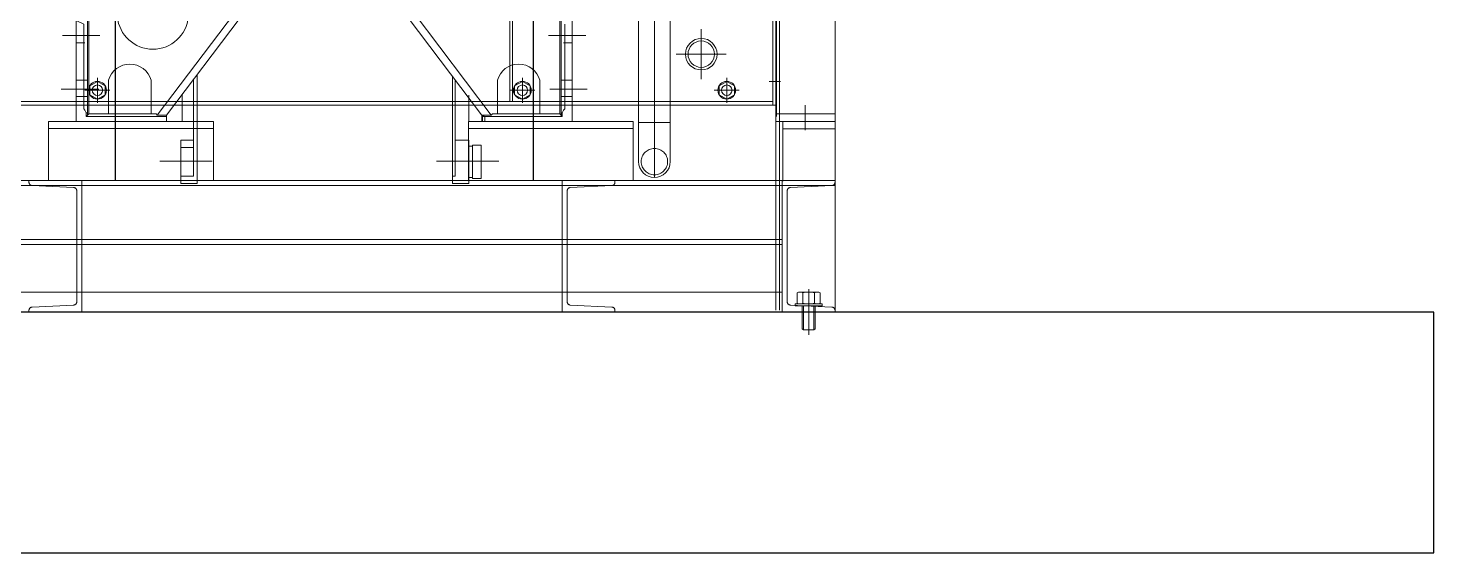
# Model space of a CAD drawing. Header units: metres. Extents: x 397906.3 to 397920.3, y 480840.8 to 480854.5.
# Drawn here: x 397917.403 to 397920.319, y 480840.833 to 480841.923 of the extents above; entities that cross this region are included whole.
import ezdxf

# ---------------------------------------------------------------- set-up
doc = ezdxf.new("R2010")
doc.units = ezdxf.units.M
doc.header["$MEASUREMENT"] = 0
for name, pattern in [('ACAD_ISO03W100', [30, 12, -18]), ('CENTER2', [1.125, 0.75, -0.125, 0.125, -0.125]), ('HIDDEN', [0.375, 0.25, -0.125])]:
    doc.linetypes.add(name, pattern=pattern)
for name, color, linetype, lineweight in [('00-BAUT', 213, 'Continuous', 0), ('02-ENGINE', 213, 'Continuous', 0), ('03-PIPA', 213, 'Continuous', 0), ('04-RADIATOR', 213, 'Continuous', 0), ('10-SKID-L', 213, 'Continuous', 0), ('10-SKID-P', 213, 'Continuous', 0), ('10-SKID-U', 213, 'Continuous', 0)]:
    doc.layers.add(name, color=color, linetype=linetype, lineweight=lineweight)

# ---------------------------------------------------------------- blocks, each defined once
blk = doc.blocks.new('WIP-Pump-F')
for p, q in [((-0.5114, 0.6881), (-0.5114, 0.2741)), ((0.5114, 0.6881), (0.5114, 0.2741))]:
    blk.add_line(p, q)
at = {"layer": '00-BAUT'}
for p, q in [((1.1645, 0.0006), (1.2068, 0.0006)), ((1.1855, 0.0074), (1.1855, -0.1043)), ((1.1575, -0.0011), (1.1575, -0.0269)), ((1.1645, -0.0285), (1.2068, -0.0285)), ((1.1694, -0.0333), (1.1694, -0.0891)), ((1.1715, -0.0011), (1.1715, -0.0269)), ((1.1726, -0.0333), (1.1726, -0.0923)), ((1.1984, -0.0333), (1.1984, -0.0923)), ((1.1995, -0.0011), (1.1995, -0.0269)), ((1.2016, -0.0333), (1.2016, -0.0891)), ((1.2134, -0.0011), (1.2134, -0.0269)), ((1.1726, -0.0923), (1.1694, -0.0891)), ((1.1984, -0.0923), (1.1726, -0.0923)), ((1.2016, -0.0891), (1.1984, -0.0923))]:
    blk.add_line(p, q, dxfattribs=at)
for points in [[(1.1575, -0.0011, -0.23095), (1.1715, -0.0011, -0.11547), (1.1995, -0.0011, -0.231384), (1.2134, -0.0011)], [(1.1575, -0.0269, 0.23095), (1.1715, -0.0269, 0.11547), (1.1995, -0.0269, 0.231384), (1.2134, -0.0269)]]:
    blk.add_lwpolyline(points, format="xyb", dxfattribs=at)
blk.add_lwpolyline([(1.1527, -0.0285), (1.1527, -0.0333), (1.2183, -0.0333), (1.2183, -0.0285)], close=True, dxfattribs=at)
at = {"layer": '02-ENGINE'}
for p, q in [((-0.5794, 0.434), (-0.5794, 0.6871)), ((-0.5764, 0.6871), (-0.5764, 0.437)), ((-0.22, 0.6835), (-0.4086, 0.434)), ((-0.2054, 0.6724), (-0.3857, 0.434)), ((0.2054, 0.6724), (0.3873, 0.4319)), ((0.22, 0.6835), (0.4086, 0.434)), ((0.5764, 0.6871), (0.5764, 0.437)), ((0.5794, 0.434), (0.5794, 0.6871)), ((0.5886, 0.4584), (0.5886, 0.6566)), ((0.6069, 0.6658), (0.6069, 0.4187)), ((-0.5825, 0.4401), (-0.5794, 0.4401)), ((-0.5764, 0.437), (-0.4117, 0.437)), ((-0.3857, 0.434), (-0.3857, 0.4187)), ((0.6069, 0.4187), (0.3538, 0.4187)), ((0.3857, 0.434), (0.3857, 0.4187)), ((0.3873, 0.434), (0.3873, 0.4187)), ((0.3934, 0.4309), (0.3873, 0.434)), ((0.3934, 0.4187), (0.3934, 0.4309)), ((0.5764, 0.437), (0.4117, 0.437)), ((0.5825, 0.4401), (0.5794, 0.4401))]:
    blk.add_line(p, q, dxfattribs=at)
for points in [[(-0.5886, 0.4584), (-0.5886, 0.6566), (-0.6069, 0.6658), (-0.6069, 0.4187), (-0.3903, 0.4187), (-0.6069, 0.4187)], [(-0.6404, 0.6292), (-0.5489, 0.6292)], [(0.6404, 0.6292), (0.5489, 0.6292)], [(-0.6069, 0.6109), (-0.5886, 0.6109)], [(-0.6069, 0.6109), (-0.5855, 0.6109)], [(0.6069, 0.6109), (0.5855, 0.6109)], [(0.6069, 0.6109), (0.5886, 0.6109)], [(-0.6069, 0.5194), (-0.5794, 0.5194)], [(-0.6069, 0.5194), (-0.5886, 0.5194)], [(0.6069, 0.5194), (0.5794, 0.5194)], [(0.6069, 0.5194), (0.5886, 0.5194)], [(-0.6435, 0.498), (-0.552, 0.498)], [(0.6435, 0.498), (0.552, 0.498)], [(-0.6069, 0.4797), (-0.5794, 0.4797)], [(-0.6069, 0.4797), (-0.5886, 0.4797)], [(-0.5886, 0.4584), (-0.5886, 0.4492), (-0.5855, 0.4462), (-0.5825, 0.4401)], [(0.6069, 0.4797), (0.5794, 0.4797)], [(0.5886, 0.4584), (0.5886, 0.4492), (0.5855, 0.4462), (0.5825, 0.4401)], [(0.6069, 0.4797), (0.5886, 0.4797)], [(-0.3857, 0.4309), (-0.5825, 0.4309), (-0.5825, 0.4401)], [(-0.5764, 0.437), (-0.5825, 0.4309)], [(-0.3857, 0.434), (-0.4086, 0.434), (-0.4117, 0.437)], [(0.3857, 0.4309), (0.5825, 0.4309), (0.5825, 0.4401)], [(0.3857, 0.434), (0.4086, 0.434), (0.4117, 0.437)], [(0.5642, 0.4309), (0.3934, 0.4309)], [(0.5764, 0.437), (0.5825, 0.4309)]]:
    blk.add_lwpolyline(points, dxfattribs=at)
for points in [[(-0.4239, 0.437), (-0.4239, 0.5194, 0.765278), (-0.5276, 0.5194), (-0.5276, 0.437), (-0.5276, 0.5072)], [(0.4239, 0.437), (0.4239, 0.5194, -0.765278), (0.5276, 0.5194), (0.5276, 0.437), (0.5276, 0.5072)]]:
    blk.add_lwpolyline(points, format="xyb", dxfattribs=at)
for points in [[(-0.555, 0.4732), (-0.5362, 0.4841), (-0.5362, 0.5059), (-0.555, 0.5168), (-0.5739, 0.5059), (-0.5739, 0.4841)], [(0.4849, 0.4732), (0.5037, 0.4841), (0.5037, 0.5059), (0.4849, 0.5168), (0.466, 0.5059), (0.466, 0.4841)], [(0.985, 0.4732), (1.0039, 0.4841), (1.0039, 0.5059), (0.985, 0.5168), (0.9662, 0.5059), (0.9662, 0.4841)]]:
    blk.add_lwpolyline(points, close=True, dxfattribs=at)
at = {"layer": '02-ENGINE', "linetype": 'CENTER2', "ltscale": 10}
for points in [[(-0.555, 0.4645), (-0.555, 0.5255)], [(0.4849, 0.4645), (0.4849, 0.5255)], [(0.985, 0.4645), (0.985, 0.5255)], [(-0.5245, 0.495), (-0.5855, 0.495)], [(0.5154, 0.495), (0.4544, 0.495)], [(1.0155, 0.495), (0.9545, 0.495)]]:
    blk.add_lwpolyline(points, dxfattribs=at)
at = {"layer": '02-ENGINE'}
for centre, radius in [((-0.555, 0.495), 0.0218), ((0.4849, 0.495), 0.0218), ((0.985, 0.495), 0.0218), ((-0.555, 0.495), 0.0129), ((0.4849, 0.495), 0.0129), ((0.985, 0.495), 0.0129)]:
    blk.add_circle(centre, radius, dxfattribs=at)
blk.add_arc((-0.4193, 0.6829), 0.0873, 185.2528, 354.7472, dxfattribs=at)
at = {"layer": '03-PIPA'}
for p, q in [((0.8469, 1.8307), (0.8469, 0.4157)), ((0.8469, 0.4157), (0.7694, 0.4157)), ((0.7694, 0.4157), (0.8447, 0.4157))]:
    blk.add_line(p, q, dxfattribs=at)
at = {"layer": '03-PIPA', "linetype": 'CENTER2', "ltscale": 30}
for p, q in [((0.9225, 0.6444), (0.9225, 0.5224)), ((0.9835, 0.5834), (0.8615, 0.5834))]:
    blk.add_line(p, q, dxfattribs=at)
blk.add_lwpolyline([(0.8081, 2.9621), (0.8081, 0.2815)], dxfattribs=at)
at = {"layer": '03-PIPA'}
for points in [[(0.7694, 0.678), (0.7694, 0.4157)], [(0.7694, 0.4157), (0.7694, 0.3202)], [(0.8469, 0.4157), (0.8469, 0.3202)]]:
    blk.add_lwpolyline(points, dxfattribs=at)
for radius in [0.0387, 0.0323]:
    blk.add_circle((0.9225, 0.5834), radius, dxfattribs=at)
at = {"layer": '03-PIPA', "linetype": 'HIDDEN', "ltscale": 50}
blk.add_circle((0.8081, 0.3202), 0.0323, dxfattribs=at)
at = {"layer": '03-PIPA'}
blk.add_arc((0.8081, 0.3202), 0.0387, 180, 0, dxfattribs=at)
at = {"layer": '04-RADIATOR'}
for p, q in [((1.1223, 0.4187), (1.2503, 0.4187)), ((1.1223, 0.4187), (1.2503, 0.4187)), ((1.1223, 0.4187), (1.1223, 0.2724)), ((1.2503, 0.4004), (1.1223, 0.4004))]:
    blk.add_line(p, q, dxfattribs=at)
for points in [[(1.0979, 0.7237), (1.0979, 0.4584)], [(1.107, 0.7237), (1.107, 0.4309)], [(1.0887, 0.5163), (1.1162, 0.5163)], [(1.1771, 0.3974), (1.1771, 0.4584)], [(1.2503, 0.437), (1.107, 0.437)], [(1.2503, 0.4187), (1.107, 0.4187), (1.2503, 0.4187), (1.2503, 0.4187)], [(1.2503, 0.4187), (1.107, 0.4187), (1.2503, 0.4187), (1.2503, 0.4187)]]:
    blk.add_lwpolyline(points, dxfattribs=at)
at = {"layer": '04-RADIATOR', "linetype": 'HIDDEN', "ltscale": 100}
for points in [[(0.4544, 0.7176), (0.4544, 0.4675)], [(0.4605, 0.7176), (0.4605, 0.4675)], [(1.0979, 0.4675), (-1.0948, 0.4675)]]:
    blk.add_lwpolyline(points, dxfattribs=at)
at = {"layer": '10-SKID-L'}
for p, q in [((1.1048, 3.1612), (1.1048, -0.0441)), ((1.25, 3.1612), (1.25, -0.0441)), ((0.3538, 0.4187), (0.3538, 0.4828)), ((0.3141, 0.2663), (0.3538, 0.2663))]:
    blk.add_line(p, q, dxfattribs=at)
at = {"layer": '10-SKID-L', "linetype": 'HIDDEN', "ltscale": 100}
blk.add_line((1.1145, 3.1612), (1.1145, -0.0441), dxfattribs=at)
at = {"layer": '10-SKID-L'}
for points in [[(-0.3202, 0.5224), (-0.3202, 0.2846)], [(-0.3111, 0.2663), (-0.3111, 0.5346)], [(0.3141, 0.2663), (0.3141, 0.5287)], [(0.3141, 0.2846), (0.3202, 0.2846), (0.3202, 0.5206)], [(-0.3843, 0.4187), (-0.3477, 0.4187), (-0.3477, 0.4828)], [(1.1048, 0.4584), (-1.104, 0.4584)], [(-0.3202, 0.373), (-0.3507, 0.373), (-0.3507, 0.2663), (-0.3111, 0.2663)], [(-0.3507, 0.3547), (-0.3202, 0.3547)], [(0.3538, 0.373), (0.3202, 0.373)], [(0.3538, 0.373), (0.3538, 0.2663)], [(0.3538, 0.3578), (0.3629, 0.3578)], [(0.3629, 0.3212), (0.3629, 0.3608), (0.3843, 0.3608)], [(0.3843, 0.3608), (0.3843, 0.2785)], [(-0.4025, 0.3212), (-0.2745, 0.3212)], [(0.4269, 0.3212), (0.2745, 0.3212)], [(0.3629, 0.3212), (0.3629, 0.2785), (0.3843, 0.2785)], [(-0.3507, 0.2846), (-0.3202, 0.2846)], [(0.3538, 0.2815), (0.3629, 0.2815)]]:
    blk.add_lwpolyline(points, dxfattribs=at)
at = {"layer": '10-SKID-P', "linetype": 'HIDDEN', "ltscale": 150}
for p, q in [((-0.6746, 0.401), (-0.2714, 0.401)), ((0.3531, 0.401), (0.7563, 0.401))]:
    blk.add_line(p, q, dxfattribs=at)
at = {"layer": '10-SKID-P'}
for points in [[(-0.6746, 0.4187), (-0.2714, 0.4187), (-0.2714, 0.2741), (-0.6746, 0.2741)], [(0.3531, 0.4187), (0.7563, 0.4187), (0.7563, 0.2741), (0.3531, 0.2741)]]:
    blk.add_lwpolyline(points, close=True, dxfattribs=at)
at = {"layer": '10-SKID-U'}
for p, q in [((-1.25, 0.2741), (1.25, 0.2741)), ((-1.25, 0.262), (1.25, 0.262)), ((1.121, 0.129), (1.121, 0))]:
    blk.add_line(p, q, dxfattribs=at)
at = {"layer": '10-SKID-U', "linetype": 'HIDDEN', "ltscale": 100}
for p, q in [((1.121, 0.129), (-1.121, 0.129)), ((1.121, 0.1169), (-1.121, 0.1169)), ((1.121, 0), (-1.121, 0))]:
    blk.add_line(p, q, dxfattribs=at)
at = {"layer": '10-SKID-U', "linetype": 'ACAD_ISO03W100'}
for points in [[(-0.5935, 0.2741), (-0.7226, 0.2741), (-0.7226, 0.2696, 0.400154), (-0.7149, 0.2616), (-0.6133, 0.2567, -0.400154), (-0.6056, 0.2486), (-0.6056, -0.0231, -0.400154), (-0.6133, -0.0312), (-0.7149, -0.0361, 0.400154), (-0.7226, -0.0441), (-0.7226, -0.0485), (-0.5935, -0.0485)], [(0.5825, 0.2741), (0.7115, 0.2741), (0.7115, 0.2696, -0.400154), (0.7038, 0.2616), (0.6022, 0.2567, 0.400154), (0.5946, 0.2486), (0.5946, -0.0231, 0.400154), (0.6022, -0.0312), (0.7038, -0.0361, -0.400154), (0.7115, -0.0441), (0.7115, -0.0485), (0.5825, -0.0485)], [(1.121, 0.2741), (1.25, 0.2741), (1.25, 0.2696, -0.400154), (1.2423, 0.2616), (1.1407, 0.2567, 0.400154), (1.1331, 0.2486), (1.1331, -0.0231, 0.400154), (1.1407, -0.0312), (1.2423, -0.0361, -0.400154), (1.25, -0.0441), (1.25, -0.0485), (1.121, -0.0485)]]:
    blk.add_lwpolyline(points, format="xyb", close=True, dxfattribs=at)

msp = doc.modelspace()

# ---------------------------------------------------------------- linework, layer by layer
at = {"elevation": 7.622}
msp.add_lwpolyline([(397915.7189, 480841.3334), (397915.7189, 480840.8334), (397920.3189, 480840.8334), (397920.3189, 480841.3334)], close=True, dxfattribs=at)

# ---------------------------------------------------------------- block references
at = {"xscale": 0.8474630183703425, "yscale": 0.8474630183703425, "zscale": 0.8474630183703425}
msp.add_blockref('WIP-Pump-F', (397918.0176, 480841.3745, 7.622), dxfattribs=at)

doc.saveas('drawing.dxf')
